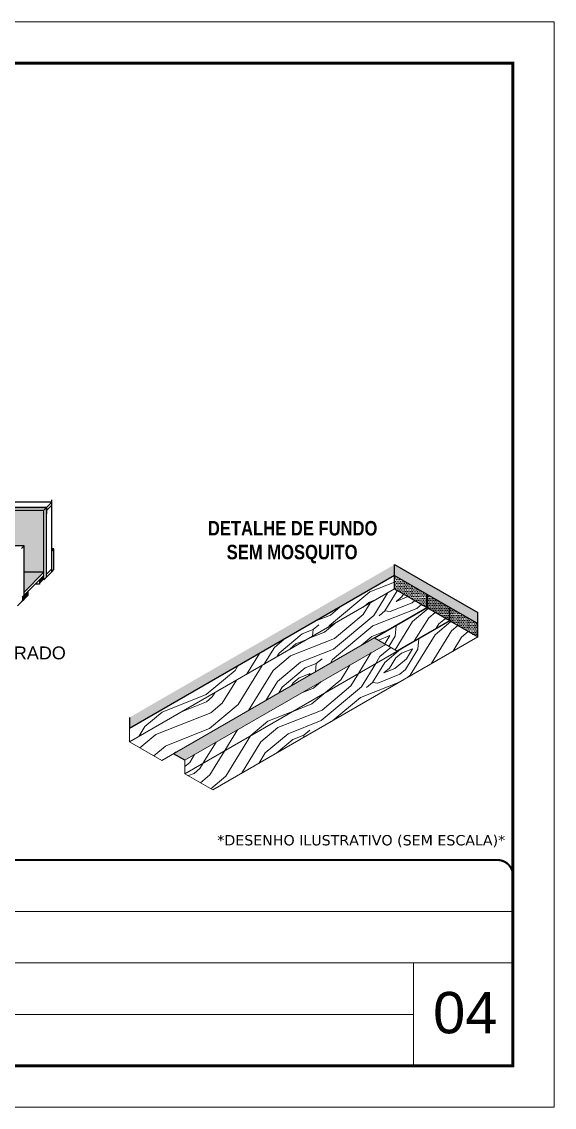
# Model space of a CAD drawing. Extents: x 5442 to 11695, y -218 to 3129.
# Drawn here: x 11167 to 11682, y 2079 to 3129 of the extents above; entities that cross this region are included whole.
import ezdxf
from ezdxf.enums import TextEntityAlignment as Align

# ---------------------------------------------------------------- set-up
doc = ezdxf.new("R2010")
doc.units = 0
doc.linetypes.add('CONTINUO', pattern=[0])
doc.linetypes.add('DASHED', pattern=[0.75, 0.5, -0.25])
for name, color, linetype, lineweight in [('CARIMBO', 255, 'Continuous', 9), ('Demarcação 1', 251, 'Continuous', 9), ('Folhas', 255, 'Continuous', 9), ('fundo', 100, 'Continuous', 9), ('Madeira', 126, 'Continuous', 18), ('SARRAFO DE PRESSAO', 251, 'DASHED', 9)]:
    doc.layers.add(name, color=color, linetype=linetype, lineweight=lineweight)
for name, color, linetype in [('HACHURA MADEIRAS', 1, 'Continuous'), ('material do compensado', 7, 'Continuous'), ('texto', 7, 'Continuous')]:
    doc.layers.add(name, color=color, linetype=linetype)
doc.styles.add('ARIAL', font='arial.ttf')
doc.styles.add('CESAR1', font='arial.ttf', dxfattribs={"oblique": 15})
doc.styles.add('ROMANC', font='techb___.ttf', dxfattribs={"height": 2.5})
doc.styles.add('stylellllll', font='verdana.ttf', dxfattribs={"height": 2})
pattern_1 = [(355, (-38137.32, -268.51), (111.07494, 93.20294), [5.12645, -97.40264]), (85, (-38093.33, -236.34), (-93.20294, 111.07494), [10.2529, -92.27619]), (40, (-38114.655, -244.766), (8.936, 102.13894), [7.24881, -21.74642, 7.24881, -14.497615, 50.751904, -43.50449]), (40, (-38142.87, -273.174), (8.936, 102.13894), [7.24983, -14.49967, 7.24983, -115.99871]), (40, (-38106.23, -266.09), (8.936, 102.13894), [7.24983, -137.7482]), (40, (-38096.46, -272.09), (8.936, 102.13894), [7.24983, -137.7482]), (40, (-38110.89, -260.534), (8.936, 102.13894), [7.24983, -137.7482]), (40, (-38115.55, -254.98), (8.936, 102.13894), [14.49967, -130.49838]), (40, (-38083.31, -180.61), (8.936, 102.13894), [14.49967, -130.49838]), (40, (-38125.316, -248.98), (8.936, 102.13894), [28.99933, -115.99871]), (40, (-38129.976, -243.426), (8.936, 102.13894), [28.99933, -115.99871]), (40, (-38060.905, -218.59), (8.936, 102.13894), [28.99933, -115.99871]), (40, (-38134.19, -232.765), (8.936, 102.13894), [21.7497, -123.24834]), (40, (-38153.28, -215.66), (8.936, 102.13894), [21.7497, -123.24834]), (40, (-38143.956, -226.765), (8.936, 102.13894), [21.7497, -123.24834]), (40, (-38074.885, -201.93), (8.936, 102.13894), [36.24951, -108.74853]), (40, (-38084.65, -195.93), (8.936, 102.13894), [36.24951, -108.74853]), (40, (-38076.67, -222.36), (8.936, 102.13894), [50.74931, -94.24873]), (21.56505, (-38126.21, -259.193), (102.138945, -8.936), [11.4631, -217.79893]), (21.56505, (-38103.1, -230.34), (102.138945, -8.936), [11.4631, -217.79893]), (21.56505, (-38109.1, -240.106), (102.138945, -8.936), [11.4631, -217.79893]), (21.56505, (-38132.21, -268.96), (102.138945, -8.936), [22.9262, -206.33583]), (21.56505, (-38107.76, -224.785), (102.138945, -8.936), [34.3893, -194.87273]), (21.56505, (-38117.53, -218.785), (102.138945, -8.936), [45.8524, -183.40963]), (21.56505, (-38127.295, -212.784), (102.138945, -8.936), [45.8524, -183.40963]), (21.56505, (-38139.935, -180.8), (102.138945, -8.936), [45.8524, -183.40963]), (21.56505, (-38140.83, -191.016), (102.138945, -8.936), [57.3155, -171.94653]), (21.56505, (-38136.615, -201.677), (102.138945, -8.936), [57.3155, -171.94653]), (58.43495, (-38104.44, -245.66), (8.936, 102.138945), [11.4631, -217.79893]), (58.43495, (-38120.656, -254.533), (8.936, 102.138945), [11.4631, -217.79893]), (58.43495, (-38137.317, -268.514), (8.936, 102.138945), [22.9262, -206.33583]), (58.43495, (-38105.335, -255.874), (8.936, 102.138945), [22.9262, -206.33583]), (58.43495, (-38147.978, -272.727), (8.936, 102.138945), [34.3893, -194.87273]), (58.43495, (-38158.19, -271.833), (8.936, 102.138945), [45.8524, -183.40963]), (58.43495, (-38065.82, -274.77), (8.936, 102.138945), [45.8524, -183.40963]), (58.43495, (-38100.675, -261.427), (8.936, 102.138945), [45.8524, -183.40963]), (58.43495, (-38081.14, -273.43), (8.936, 102.138945), [57.3155, -171.94653]), (58.43495, (-38090.908, -267.43), (8.936, 102.138945), [57.3155, -171.94653])]
pattern_2 = [(0, (-27244.7998, -8022.4652), (0.82275303, 1.645506056), [0, -1.645506056])]

# ---------------------------------------------------------------- blocks, each defined once
blk = doc.blocks.new('9999999999')
at = {"color": 30, "linetype": 'CONTINUO'}
for p, q in [((98564.6, 34379.6), (99584, 34379.6)), ((98564.6, 34329.8), (99488, 34329.8)), ((99584, 34329.8), (99488, 34329.8)), ((99488, 34329.8), (99488, 34230.2)), ((98564.6, 34280), (99488, 34280))]:
    blk.add_line(p, q, dxfattribs=at)
at = {"color": 30, "linetype": 'CONTINUO', "const_width": 2}
blk.add_lwpolyline([(99584, 34230.2), (99584, 34414.4, 0.414214), (99569, 34429.4), (98229, 34429.4, 0.414214), (98214, 34414.4), (98214, 34245.2, 0.414214), (98229, 34230.2), (99584, 34230.2)], format="xyb", dxfattribs=at)
at = {"layer": 'Folhas'}
blk.add_lwpolyline([(98139, 34190.2), (99624, 34190.2), (99624, 35240.2), (98139, 35240.2)], close=True, dxfattribs=at)
at = {"layer": 'Folhas', "color": 30, "const_width": 3}
blk.add_lwpolyline([(98214, 34230.2), (99584, 34230.2), (99584, 35200.2), (98214, 35200.2)], close=True, dxfattribs=at)

msp = doc.modelspace()

# ---------------------------------------------------------------- hatches: boundary and pattern name
at = {"linetype": 'ByBlock', "ltscale": 2}
msp.add_hatch(color=256, dxfattribs=at).paths.add_polyline_path([(11198.08, 2619.14), (11196.07, 2619.14), (11196.07, 2616.9)])
for points in [[(11188.45, 2589.35), (11188.45, 2593.54), (11184.22, 2589.35), (11184.22, 2585.15)], [(11173.29, 2578.5), (11167.3, 2572.57), (11167.3, 2568.37), (11173.29, 2574.31)]]:
    msp.add_hatch(color=256).paths.add_polyline_path(points)
at = {"layer": 'Demarcação 1'}
for points in [[(10756.74, 2600.18), (10778.67, 2622.12), (11169.24, 2622.12), (11169.24, 2596.49), (11188.45, 2596.49), (11188.45, 2656.65), (10756.74, 2656.65)], [(11169.24, 2596.49), (11169.24, 2577.43), (11188.45, 2596.49)]]:
    msp.add_hatch(color=256, dxfattribs=at).paths.add_polyline_path(points)
at = {"layer": 'fundo'}
h = msp.add_hatch(color=252, dxfattribs=at)
h.dxf.hatch_style = 1
h.paths.add_polyline_path([(11271.35, 2456.16), (11271.35, 2445.5), (11527.49, 2593.39), (11527.49, 2604.04)])
h = msp.add_hatch(color=252, dxfattribs=at)
h.dxf.hatch_style = 1
h.paths.add_polyline_path([(11558.57, 2586.1), (11527.49, 2604.04), (11527.49, 2593.39), (11558.57, 2575.44), (11607.91, 2546.96), (11607.91, 2557.61)])
h = msp.add_hatch(color=252, dxfattribs=at)
h.dxf.hatch_style = 1
h.paths.add_polyline_path([(11518.86, 2526.65), (11508.49, 2532.63), (11508.49, 2533.51), (11313.7, 2421.05), (11324.62, 2414.74)])
at = {"layer": 'HACHURA MADEIRAS'}
h = msp.add_hatch(dxfattribs=at)
h.set_pattern_fill('DOTS', scale=1.036539)
h.set_pattern_definition(pattern_2)
h.paths.add_polyline_path([(11558.57, 2562.42), (11558.57, 2575.44), (11527.49, 2593.39), (11527.49, 2580.36)])
h = msp.add_hatch(dxfattribs=at)
h.set_pattern_fill('DOTS', scale=1.036539)
h.set_pattern_definition(pattern_2)
h.paths.add_polyline_path([(11559.33, 2575.01), (11559.33, 2561.98), (11580.47, 2549.78), (11580.47, 2562.8)])
h = msp.add_hatch(dxfattribs=at)
h.set_pattern_fill('DOTS', scale=1.036539)
h.set_pattern_definition(pattern_2)
h.paths.add_polyline_path([(11580.77, 2562.63), (11580.77, 2549.6), (11607.91, 2533.94), (11607.91, 2546.96)])
at = {"layer": 'Madeira'}
h = msp.add_hatch(dxfattribs=at)
h.set_pattern_fill('PATRON00077', color=256, scale=102.529099, angle=355, pattern_type=2)
h.set_pattern_definition(pattern_1)
h.paths.add_polyline_path([(11271.35, 2445.5), (11271.35, 2432.48), (11527.49, 2580.36), (11527.49, 2593.39)])
h = msp.add_hatch(dxfattribs=at)
h.set_pattern_fill('PATRON00077', color=256, scale=102.529099, angle=355, pattern_type=2)
h.set_pattern_definition([(355, (-7034.8, -69509.08), (111.07494, 93.20294), [5.12645, -97.40264]), (85, (-6990.82, -69476.91), (-93.20294, 111.07494), [10.25291, -92.27619]), (40, (-7012.14, -69485.336), (8.936, 102.138945), [7.248807, -21.74642, 7.248807, -14.497615, 50.751904, -43.504487]), (40, (-7040.35, -69513.74), (8.936, 102.138945), [7.24983, -14.499665, 7.24983, -115.99871]), (40, (-7003.71, -69506.66), (8.936, 102.138945), [7.24983, -137.74821]), (40, (-6993.94, -69512.66), (8.936, 102.138945), [7.24983, -137.74821]), (40, (-7008.37, -69501.1), (8.936, 102.138945), [7.24983, -137.74821]), (40, (-7013.03, -69495.55), (8.936, 102.138945), [14.49967, -130.49838]), (40, (-6980.794, -69421.18), (8.936, 102.138945), [14.49967, -130.49838]), (40, (-7022.8, -69489.55), (8.936, 102.138945), [28.99933, -115.99871]), (40, (-7027.46, -69483.995), (8.936, 102.138945), [28.99933, -115.99871]), (40, (-6958.39, -69459.16), (8.936, 102.138945), [28.99933, -115.99871]), (40, (-7031.67, -69473.335), (8.936, 102.138945), [21.7497, -123.24834]), (40, (-7050.76, -69456.23), (8.936, 102.138945), [21.7497, -123.24834]), (40, (-7041.44, -69467.334), (8.936, 102.138945), [21.7497, -123.24834]), (40, (-6972.37, -69442.5), (8.936, 102.138945), [36.24951, -108.74853]), (40, (-6982.134, -69436.5), (8.936, 102.138945), [36.24951, -108.74853]), (40, (-6974.154, -69462.93), (8.936, 102.138945), [50.74931, -94.24873]), (21.56505, (-7023.69, -69499.763), (102.138945, -8.936), [11.4631, -217.79893]), (21.56505, (-7000.583, -69470.91), (102.138945, -8.936), [11.4631, -217.79893]), (21.56505, (-7006.583, -69480.676), (102.138945, -8.936), [11.4631, -217.79893]), (21.56505, (-7029.69, -69509.53), (102.138945, -8.936), [22.9262, -206.33583]), (21.56505, (-7005.243, -69465.355), (102.138945, -8.936), [34.3893, -194.87273]), (21.56505, (-7015.01, -69459.354), (102.138945, -8.936), [45.8524, -183.40963]), (21.56505, (-7024.777, -69453.354), (102.138945, -8.936), [45.8524, -183.40963]), (21.56505, (-7037.417, -69421.37), (102.138945, -8.936), [45.8524, -183.40963]), (21.56505, (-7038.31, -69431.586), (102.138945, -8.936), [57.31551, -171.94653]), (21.56505, (-7034.097, -69442.246), (102.138945, -8.936), [57.31551, -171.94653]), (58.43495, (-7001.923, -69486.23), (8.936, 102.138945), [11.4631, -217.79893]), (58.43495, (-7018.138, -69495.103), (8.936, 102.138945), [11.4631, -217.79893]), (58.43495, (-7034.8, -69509.083), (8.936, 102.138945), [22.9262, -206.33583]), (58.43495, (-7002.817, -69496.443), (8.936, 102.138945), [22.9262, -206.33583]), (58.43495, (-7045.46, -69513.297), (8.936, 102.138945), [34.3893, -194.87273]), (58.43495, (-7055.673, -69512.403), (8.936, 102.138945), [45.8524, -183.40963]), (58.43495, (-6963.3, -69515.34), (8.936, 102.138945), [45.8524, -183.40963]), (58.43495, (-6998.157, -69501.997), (8.936, 102.138945), [45.8524, -183.40963]), (58.43495, (-6978.622, -69514), (8.936, 102.138945), [57.31551, -171.94653]), (58.43495, (-6988.39, -69507.998), (8.936, 102.138945), [57.31551, -171.94653])])
h.paths.add_polyline_path([(11271.35, 2432.48), (11302.42, 2414.53), (11558.57, 2562.42), (11527.49, 2580.36)])
h = msp.add_hatch(dxfattribs=at)
h.set_pattern_fill('PATRON00077', color=256, scale=102.529099, angle=355, pattern_type=2)
h.set_pattern_definition([(355, (-38159.28, -255.77), (111.07494, 93.20294), [5.12645, -97.40264]), (85, (-38115.3, -223.6), (-93.20294, 111.07494), [10.2529, -92.27619]), (40, (-38136.62, -232.03), (8.936, 102.13894), [7.24881, -21.74642, 7.24881, -14.497615, 50.751904, -43.50449]), (40, (-38164.835, -260.435), (8.936, 102.13894), [7.24983, -14.49967, 7.24983, -115.99871]), (40, (-38128.19, -253.35), (8.936, 102.13894), [7.24983, -137.7482]), (40, (-38118.425, -259.35), (8.936, 102.13894), [7.24983, -137.7482]), (40, (-38132.85, -247.794), (8.936, 102.13894), [7.24983, -137.7482]), (40, (-38137.51, -242.24), (8.936, 102.13894), [14.49967, -130.49838]), (40, (-38105.276, -167.87), (8.936, 102.13894), [14.49967, -130.49838]), (40, (-38147.28, -236.24), (8.936, 102.13894), [28.99933, -115.99871]), (40, (-38151.94, -230.69), (8.936, 102.13894), [28.99933, -115.99871]), (40, (-38082.87, -205.85), (8.936, 102.13894), [28.99933, -115.99871]), (40, (-38156.15, -220.026), (8.936, 102.13894), [21.7497, -123.24834]), (40, (-38175.24, -202.92), (8.936, 102.13894), [21.7497, -123.24834]), (40, (-38165.92, -214.025), (8.936, 102.13894), [21.7497, -123.24834]), (40, (-38096.85, -189.19), (8.936, 102.13894), [36.24951, -108.74853]), (40, (-38106.62, -183.19), (8.936, 102.13894), [36.24951, -108.74853]), (40, (-38098.64, -209.62), (8.936, 102.13894), [50.74931, -94.24873]), (21.56505, (-38148.174, -246.454), (102.138945, -8.936), [11.4631, -217.79893]), (21.56505, (-38125.065, -217.6), (102.138945, -8.936), [11.4631, -217.79893]), (21.56505, (-38131.065, -227.367), (102.138945, -8.936), [11.4631, -217.79893]), (21.56505, (-38154.174, -256.22), (102.138945, -8.936), [22.9262, -206.33583]), (21.56505, (-38129.725, -212.046), (102.138945, -8.936), [34.3893, -194.87273]), (21.56505, (-38139.49, -206.045), (102.138945, -8.936), [45.8524, -183.40963]), (21.56505, (-38149.26, -200.045), (102.138945, -8.936), [45.8524, -183.40963]), (21.56505, (-38161.9, -168.063), (102.138945, -8.936), [45.8524, -183.40963]), (21.56505, (-38162.793, -178.277), (102.138945, -8.936), [57.3155, -171.94653]), (21.56505, (-38158.58, -188.937), (102.138945, -8.936), [57.3155, -171.94653]), (58.43495, (-38126.405, -232.92), (8.936, 102.138945), [11.4631, -217.79893]), (58.43495, (-38142.62, -241.794), (8.936, 102.138945), [11.4631, -217.79893]), (58.43495, (-38159.28, -255.774), (8.936, 102.138945), [22.9262, -206.33583]), (58.43495, (-38127.3, -243.134), (8.936, 102.138945), [22.9262, -206.33583]), (58.43495, (-38169.94, -259.99), (8.936, 102.138945), [34.3893, -194.87273]), (58.43495, (-38180.156, -259.094), (8.936, 102.138945), [45.8524, -183.40963]), (58.43495, (-38087.784, -262.03), (8.936, 102.138945), [45.8524, -183.40963]), (58.43495, (-38122.64, -248.69), (8.936, 102.138945), [45.8524, -183.40963]), (58.43495, (-38103.105, -260.69), (8.936, 102.138945), [57.3155, -171.94653]), (58.43495, (-38112.87, -254.69), (8.936, 102.138945), [57.3155, -171.94653])])
h.paths.add_polyline_path([(11529.63, 2520.43), (11580.47, 2549.78), (11558.8, 2562.34), (11508.49, 2532.63)])
h = msp.add_hatch(dxfattribs=at)
h.set_pattern_fill('PATRON00077', color=256, scale=102.529099, angle=355, pattern_type=2)
h.set_pattern_definition(pattern_1)
h.paths.add_polyline_path([(11351.77, 2386.06), (11607.91, 2533.94), (11580.77, 2549.6), (11324.72, 2401.77)])
h = msp.add_hatch(dxfattribs=at)
h.set_pattern_fill('PATRON00077', color=256, scale=102.529099, angle=355, pattern_type=2)
h.set_pattern_definition(pattern_1)
h.paths.add_polyline_path([(11529.99, 2520.22), (11518.71, 2526.73), (11324.55, 2414.7), (11324.62, 2401.72)])

# ---------------------------------------------------------------- linework, layer by layer
for p, q in [((10756.74, 2656.65), (11188.45, 2656.65)), ((11196.07, 2664.26), (10758.12, 2664.26)), ((10759.3, 2659.22), (11191.02, 2659.22)), ((11191.02, 2659.22), (10805.4, 2659.22)), ((11191.02, 2659.22), (11188.45, 2656.65)), ((11188.45, 2589.35), (11188.45, 2656.65)), ((11196.07, 2664.26), (11191.02, 2659.22)), ((11191.02, 2591.89), (11191.02, 2659.22)), ((11191.02, 2659.22), (11191.02, 2653.06)), ((11196.07, 2599.14), (11196.07, 2666.5)), ((11196.07, 2596.9), (11196.07, 2664.26)), ((11169.24, 2622.12), (10778.67, 2622.12)), ((11169.24, 2570.29), (11169.24, 2622.12)), ((11188.45, 2593.54), (11167.3, 2572.57)), ((11188.45, 2596.49), (11169.24, 2577.43)), ((11196.07, 2599.82), (11191.02, 2594.77)), ((11184.22, 2585.15), (11179.99, 2585.15)), ((11184.22, 2589.35), (11184.22, 2585.15)), ((11173.29, 2574.31), (11173.29, 2578.5))]:
    msp.add_line(p, q)
at = {"linetype": 'ByBlock', "ltscale": 2}
for p, q in [((11196.07, 2661.34), (11191.02, 2656.34)), ((11166.73, 2619.55), (11169.24, 2622.12)), ((11196.07, 2616.9), (11198.08, 2619.14)), ((11198.08, 2619.14), (11196.07, 2619.14)), ((11198.08, 2599.14), (11198.08, 2619.14)), ((11196.07, 2596.9), (11188.45, 2589.35)), ((11196.07, 2596.9), (11198.08, 2599.14)), ((11173.29, 2574.31), (11162.9, 2564.01)), ((11169.24, 2570.29), (11166.73, 2567.8))]:
    msp.add_line(p, q, dxfattribs=at)
at = {"color": 0}
msp.add_line((11188.45, 2596.49), (11169.24, 2596.49), dxfattribs=at)
at = {"layer": 'Madeira'}
for p, q in [((11527.49, 2580.36), (11271.35, 2432.48)), ((11558.57, 2562.42), (11302.42, 2414.53)), ((11559.33, 2561.98), (11508.49, 2532.63)), ((11580.77, 2549.6), (11324.62, 2401.72)), ((11580.47, 2549.78), (11529.63, 2520.43)), ((11607.91, 2533.94), (11351.76, 2386.05)), ((11508.49, 2532.63), (11529.93, 2520.25)), ((11518.86, 2526.65), (11324.62, 2414.74)), ((11271.35, 2432.48), (11271.35, 2445.5)), ((11271.35, 2432.48), (11302.42, 2414.53)), ((11324.62, 2401.72), (11324.62, 2414.74)), ((11324.62, 2401.72), (11351.76, 2386.05))]:
    msp.add_line(p, q, dxfattribs=at)
at = {"layer": 'material do compensado'}
for p, q in [((11527.49, 2580.36), (11527.49, 2604.04)), ((11527.49, 2604.04), (11558.57, 2586.1)), ((11527.49, 2593.39), (11271.35, 2445.5)), ((11527.49, 2593.39), (11558.57, 2575.44)), ((11558.57, 2586.1), (11607.91, 2557.61)), ((11527.49, 2580.36), (11558.57, 2562.42)), ((11558.57, 2575.44), (11607.91, 2546.96)), ((11558.57, 2562.42), (11558.57, 2575.44)), ((11559.33, 2561.98), (11559.33, 2575.01)), ((11580.47, 2549.78), (11580.47, 2562.8)), ((11580.77, 2549.6), (11580.77, 2562.63)), ((11559.33, 2561.98), (11580.47, 2549.78)), ((11607.91, 2533.94), (11607.91, 2557.61)), ((11580.77, 2549.6), (11607.91, 2533.94)), ((11508.49, 2532.63), (11508.49, 2533.51)), ((11271.35, 2456.16), (11271.35, 2445.5)), ((11324.62, 2414.74), (11313.7, 2421.05))]:
    msp.add_line(p, q, dxfattribs=at)

# ---------------------------------------------------------------- block references
at = {"layer": 'SARRAFO DE PRESSAO', "color": 6, "linetype": 'ByBlock'}
msp.add_blockref('9999999999', (-87942.12, -32111.16), dxfattribs=at)

# ---------------------------------------------------------------- texts
at = {"style": 'stylellllll'}
msp.add_text('*DESENHO ILUSTRATIVO (SEM ESCALA)*', height=10, dxfattribs=at).set_placement((11634.44, 2332.37), align=Align.RIGHT)
at = {"layer": 'CARIMBO', "style": 'CESAR1'}
msp.add_text('PAINEL LATERAL ESTRUTURADO', height=12.436, dxfattribs=at).set_placement((10928.72, 2518.53), align=Align.MIDDLE_LEFT)
at = {"layer": 'CARIMBO', "style": 'ARIAL'}
msp.add_text('04', height=40, dxfattribs=at).set_placement((11564.71, 2150.61))
at = {"layer": 'texto', "style": 'ROMANC'}
for s, p in [('DETALHE DE FUNDO ', (11431.17, 2639.12)), ('SEM MOSQUITO', (11428.43, 2616.07))]:
    msp.add_text(s, height=14, dxfattribs=at).set_placement(p, align=Align.MIDDLE_CENTER)

doc.saveas('drawing.dxf')
